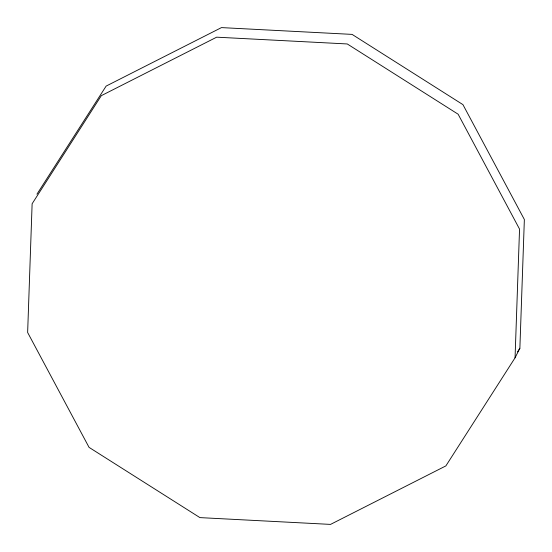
<?xml version="1.0" encoding="UTF-8"?>
<svg xmlns="http://www.w3.org/2000/svg" width="552" height="552" viewBox="0 0 552 552"><rect width="100%" height="100%" fill="white"/><g stroke="black" fill="none" stroke-linecap="round" stroke-linejoin="round"><path stroke-width="0.83" d="M515.057 357.82L519.542 229.087L458.125 114.209L347.263 43.96L216.66 37.177L101.313 95.662L32.126 203.757L27.641 332.49L89.058 447.368L199.921 517.61L330.524 524.4L445.871 465.909L515.057 357.82L519.874 348.243L524.359 219.51L462.942 104.632L352.079 34.39L221.476 27.6L106.129 86.091L36.943 194.18M517.548 351.872L519.874 348.243"/></g></svg>
